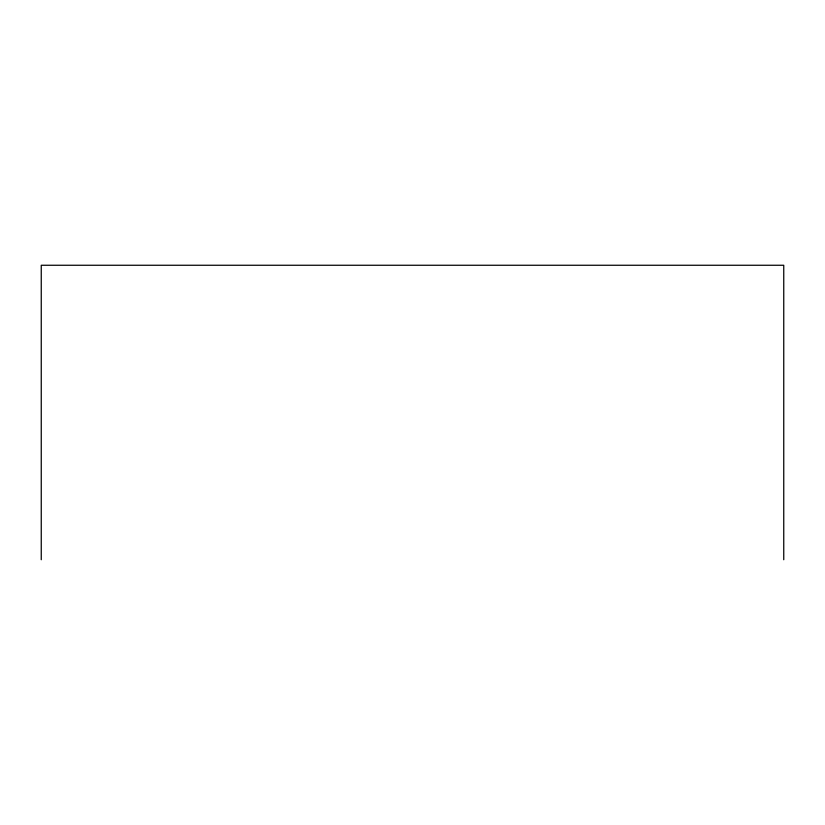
<?xml version="1.0" encoding="UTF-8"?>
<svg xmlns="http://www.w3.org/2000/svg" width="825" height="825" viewBox="0 0 825 825"><rect width="100%" height="100%" fill="white"/><g stroke="black" fill="none" stroke-linecap="round" stroke-linejoin="round"><path stroke-width="1.24" d="M783.75 559.742L783.75 265.258L41.25 265.258L41.25 559.742"/></g></svg>
